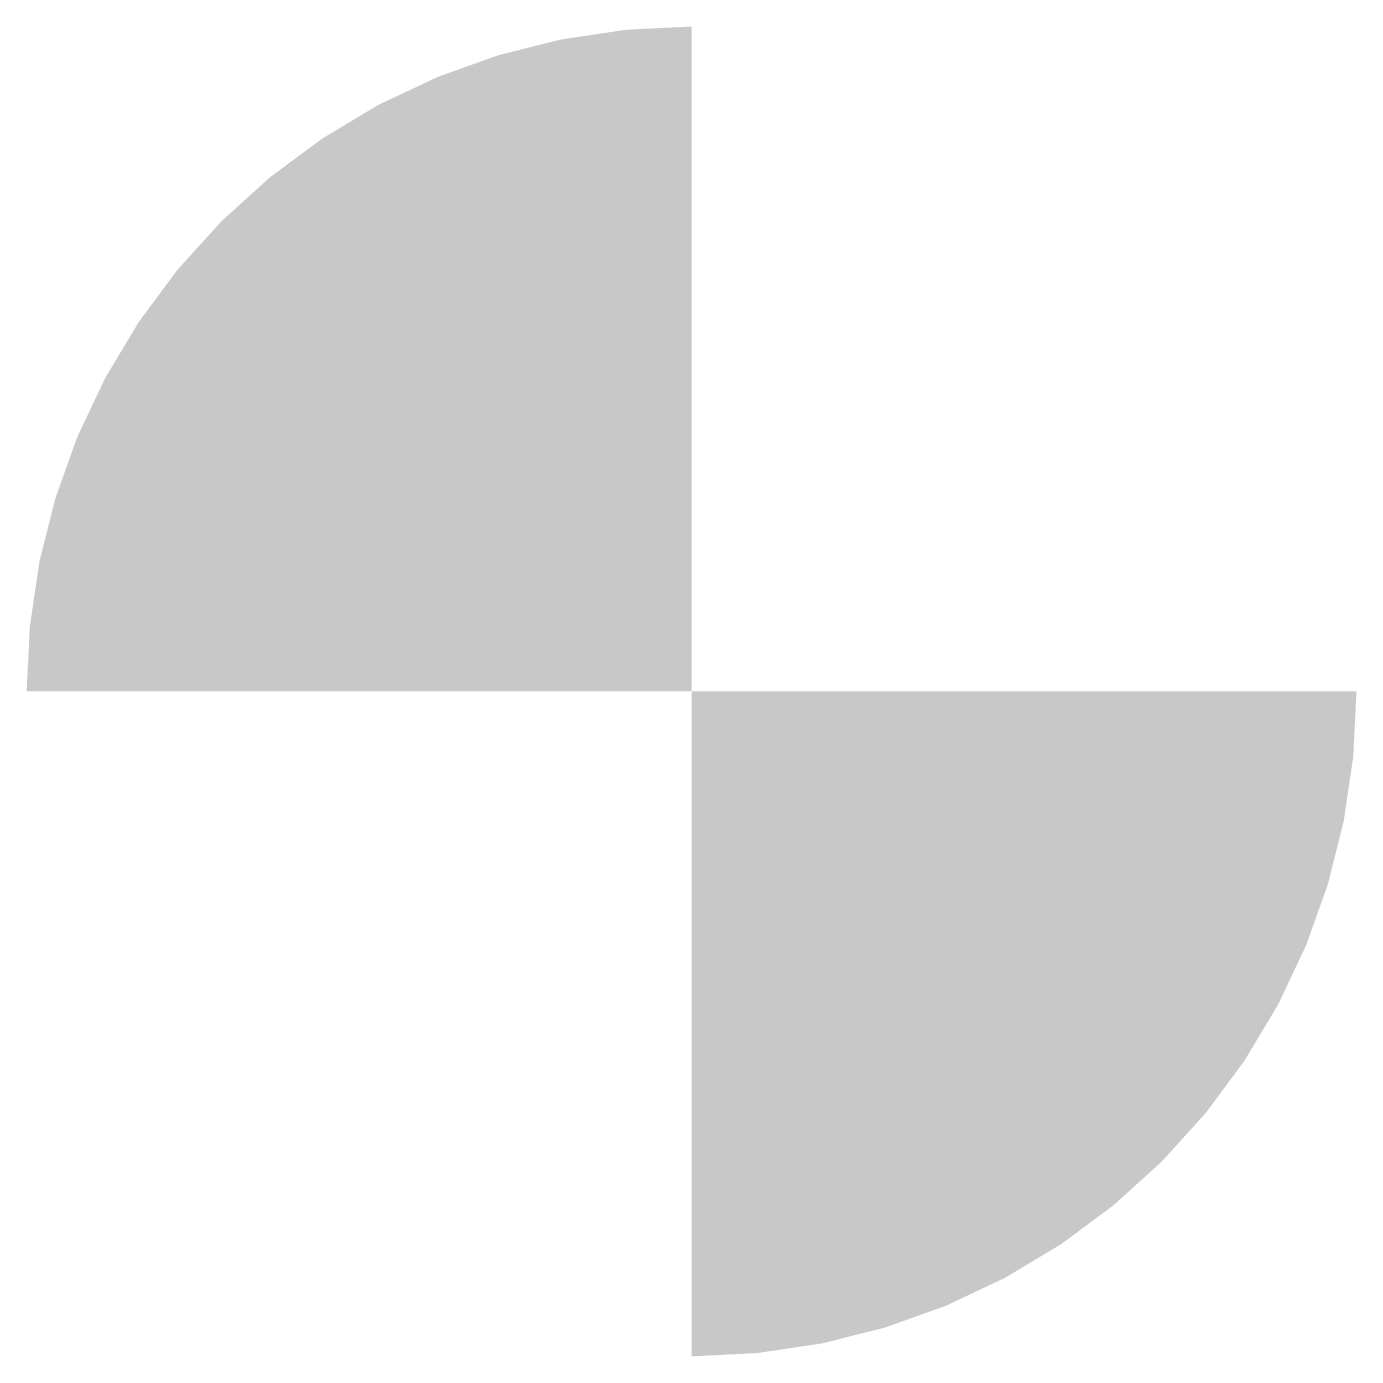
# Model space of a CAD drawing. Extents: x 209.46 to 210.46, y 139.47 to 140.47.
import ezdxf

# ---------------------------------------------------------------- set-up
doc = ezdxf.new("R2010")
doc.units = 0
doc.header["$MEASUREMENT"] = 0
doc.layers.get('0').update_dxf_attribs({"linetype": 'CONTINUOUS'})

msp = doc.modelspace()

# ---------------------------------------------------------------- linework, layer by layer
at = {"const_width": 0.5}
for points in [[(209.963, 140.2158, 0.41421), (209.713, 139.9658)], [(209.963, 139.7158, 0.41421), (210.213, 139.9658)]]:
    msp.add_lwpolyline(points, format="xyb", dxfattribs=at)

doc.saveas('drawing.dxf')
